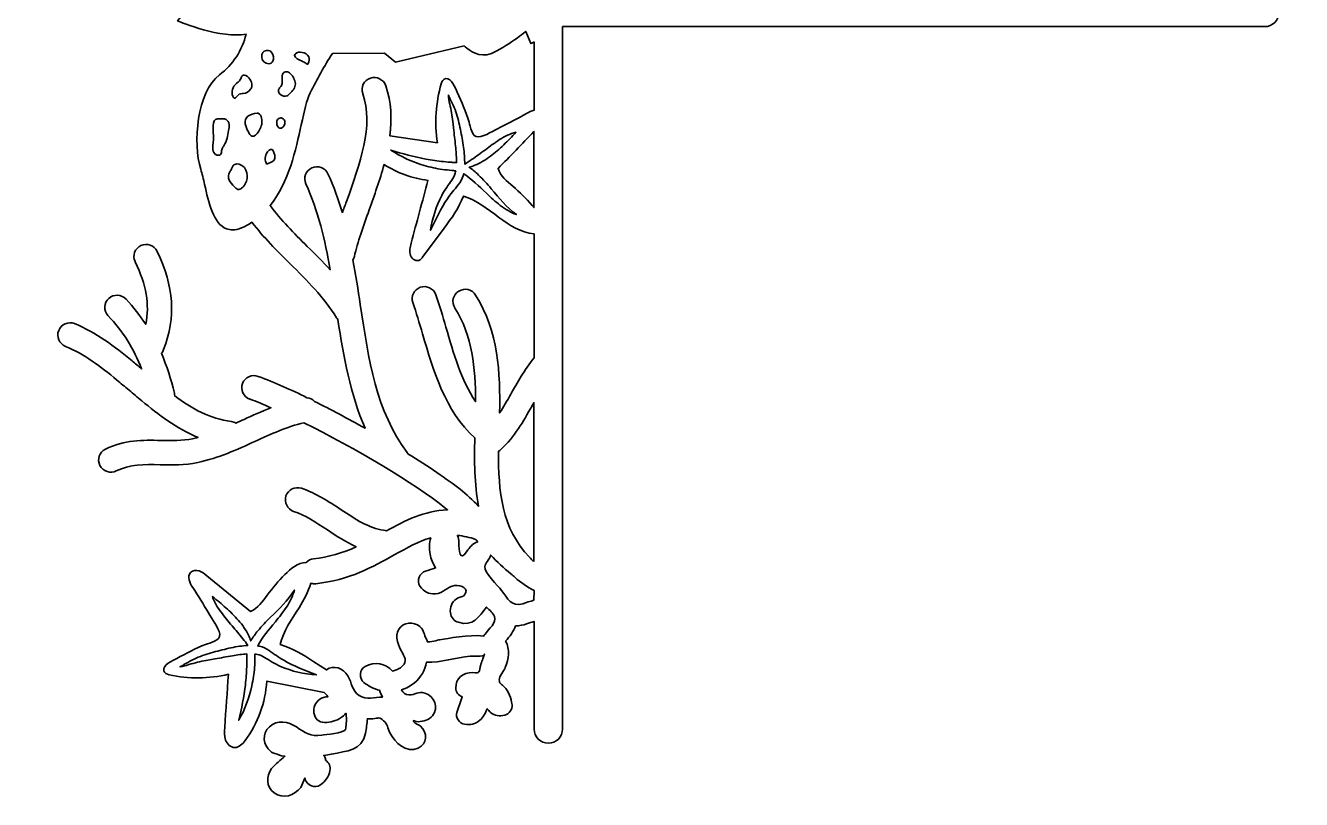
# Model space of a CAD drawing. Header units: millimetres. Extents: x 43 to 303, y 38 to 314.
# Drawn here: x 43.3 to 302.6, y 37.6 to 194.9 of the extents above; entities that cross this region are included whole.
import ezdxf

# ---------------------------------------------------------------- set-up
doc = ezdxf.new("R2010")
doc.units = ezdxf.units.MM
doc.header["$MEASUREMENT"] = 0
doc.layers.add('Layer 1', color=7, linetype='Continuous', lineweight=0)

msp = doc.modelspace()

# ---------------------------------------------------------------- linework, layer by layer
at = {"layer": 'Layer 1', "color": 18, "lineweight": 35, "true_color": 0x000000}
for points, knots in [([(301.87, 217.38), (301.73, 217.91), (301.45, 218.37), (301.06, 218.76), (300.78, 219.07), (300.43, 219.36), (300.04, 219.53), (298.84, 220.1), (297.53, 219.89), (296.37, 219.43), (295.95, 220.38), (295.35, 221.26), (294.6, 222.04), (294.82, 222.21), (295.03, 222.39), (295.2, 222.6), (296.12, 223.52), (296.69, 224.75), (296.83, 226.02), (296.9, 226.55), (296.86, 227.12), (296.76, 227.61), (296.72, 227.82), (296.65, 228), (296.58, 228.18), (296.37, 228.81), (295.8, 229.24), (295.13, 229.27), (294.08, 229.59), (292.95, 228.99), (292.17, 228.25), (291.29, 227.33), (290.83, 226.06), (290.62, 224.83), (290.58, 224.65), (290.55, 224.47), (290.55, 224.3), (289.24, 224.61), (287.9, 224.61), (286.6, 224.33), (286.46, 225.32), (286.31, 226.38), (285.82, 227.22), (285.22, 228.18), (284.16, 228.78), (283, 228.74), (282.43, 228.71), (281.83, 228.56), (281.3, 228.35), (280.78, 228.18), (280.28, 227.97), (279.79, 227.75), (279.26, 227.51), (278.8, 227.22), (278.34, 226.91), (278.06, 226.7), (277.81, 226.45), (277.6, 226.17), (276.47, 226.34), (274.21, 226.24), (271.92, 225.81), (272.94, 230.51), (280.81, 232.06), (286.14, 233.68), (286.63, 233.4), (287.16, 233.22), (287.73, 233.15), (288.61, 233.05), (289.49, 232.76), (290.27, 232.34), (291.01, 231.92), (291.57, 231.21), (292.35, 230.86), (293.09, 230.43), (294.01, 230.51), (294.64, 231.07), (294.85, 231.28), (294.85, 231.63), (294.64, 231.88), (294.6, 231.92), (294.57, 231.95), (294.53, 231.95), (293.83, 232.23), (293.16, 232.55), (292.49, 232.94), (291.89, 233.33), (291.32, 233.75), (290.79, 234.28), (290.48, 234.56), (290.16, 234.81), (289.81, 235.02), (289.95, 235.09), (290.12, 235.16), (290.23, 235.23), (290.34, 235.27), (290.44, 235.27), (290.55, 235.3), (291.39, 235.48), (292.28, 235.66), (293.16, 235.76), (293.62, 235.8), (294.08, 235.83), (294.53, 235.83), (294.92, 235.8), (295.31, 235.87), (295.66, 236.01), (296.16, 236.29), (296.33, 236.89), (296.09, 237.38), (295.98, 237.56), (295.84, 237.7), (295.66, 237.81), (294.92, 238.2), (293.93, 238.02), (293.12, 237.91), (292.24, 237.81), (291.32, 237.77), (290.44, 237.81), (289.56, 237.88), (288.64, 237.88), (287.76, 237.84), (286.56, 237.74), (285.4, 237.56), (284.2, 237.38), (285.96, 239.47), (287.62, 241.69), (289.45, 243.7), (292.21, 246.2), (295.66, 247.76), (299.37, 248.18), (300.46, 248.32), (301.7, 248.36), (302.44, 249.31), (302.65, 249.59), (302.65, 250.19), (302.19, 250.23), (300.36, 250.51), (298.49, 250.54), (296.65, 250.37), (295.95, 250.3), (295.28, 250.19), (294.57, 250.05), (294.82, 250.72), (295.03, 251.42), (295.2, 252.1), (295.59, 253.29), (296.23, 254.42), (297.04, 255.41), (297.78, 256.29), (298.63, 257.14), (299.51, 257.88), (299.93, 258.23), (300.43, 258.55), (300.64, 259.04), (300.85, 259.47), (300.71, 259.96), (300.28, 260.21), (300.18, 260.28), (300.04, 260.31), (299.93, 260.31), (299.37, 260.31), (298.84, 259.82), (298.45, 259.47), (297.99, 259.08), (297.53, 258.62), (297.11, 258.2), (296.69, 257.77), (296.26, 257.39), (295.77, 257), (295.31, 256.65), (294.82, 256.36), (294.32, 256.05), (293.79, 255.73), (293.33, 255.34), (292.95, 254.88), (292.56, 254.39), (292.24, 253.86), (292.03, 253.29), (291.61, 252.41), (291.11, 251.6), (290.51, 250.86), (285.33, 246.8), (276.9, 238.02), (275.38, 238.13), (275.84, 241.97), (276.12, 247.61), (278.41, 251.07), (279.75, 252.06), (281.16, 252.94), (282.61, 253.75), (283.35, 254.21), (284.16, 254.56), (285.01, 254.78), (285.89, 254.95), (286.81, 254.99), (287.69, 255.16), (288.36, 255.27), (289.7, 255.45), (289.77, 256.33), (289.84, 257.32), (288.5, 257.42), (287.8, 257.39), (285.01, 257.18), (282.05, 256.82), (279.47, 255.69), (279.93, 256.82), (280.46, 257.92), (281.09, 258.97), (281.55, 259.61), (281.87, 260.35), (282.01, 261.13), (282.12, 261.83), (281.87, 262.57), (281.34, 263.07), (281.13, 263.28), (280.74, 263.28), (280.53, 263.07), (280.49, 263.03), (280.46, 263), (280.46, 262.96), (280, 262.18), (280, 261.34), (279.75, 260.49), (279.65, 260.1), (279.44, 259.79), (279.15, 259.57), (278.77, 259.33), (278.38, 259.01), (278.02, 258.73), (277.21, 257.88), (276.65, 256.86), (276.37, 255.73), (275.41, 258.94), (276.51, 261.83), (278.27, 264.65), (278.45, 267.97), (275.13, 264.55), (273.9, 263.1), (273.4, 264.83), (272.87, 266.52), (272.27, 268.25), (272.17, 268.53), (271.89, 268.71), (271.57, 268.64), (271.5, 268.61), (271.39, 268.57), (271.32, 268.5), (270.47, 267.62), (270.65, 266.21), (270.72, 265.08), (270.79, 263.84), (270.93, 262.64), (271.18, 261.41), (271.25, 261.09), (271.32, 260.77), (271.36, 260.46), (271.15, 257.63), (271.15, 254.07), (271.22, 251.74), (269.88, 253.26), (268.36, 254.6), (266.7, 255.73), (265.68, 256.43), (264.65, 257.18), (263.6, 257.88), (262.64, 258.59), (261.55, 259.08), (260.39, 259.33), (260.07, 259.4), (259.79, 259.22), (259.68, 258.9), (259.68, 258.87), (259.68, 258.83), (259.68, 258.76), (259.72, 257.99), (260.24, 257.53), (260.77, 257.07), (261.37, 256.54), (262.01, 256.01), (262.61, 255.52), (263.1, 255.09), (263.6, 254.71), (264.09, 254.32), (264.27, 254.07), (264.44, 253.79), (264.58, 253.54), (265.29, 252.48), (265.96, 251.42), (266.66, 250.37), (267.9, 248.5), (269.17, 246.63), (270.44, 244.79), (268.96, 238.2), (266.74, 228), (264.87, 220.8), (264.23, 223.45), (263.38, 226.06), (262.36, 228.6), (261.23, 231.46), (260.1, 234.28), (258.9, 237.1), (258.9, 237.1), (258.3, 239.15), (258.3, 239.15), (257.88, 240.63), (257.46, 242.08), (257.03, 243.56), (256.82, 244.26), (256.65, 244.97), (256.43, 245.67), (256.29, 246.31), (256.05, 246.91), (255.69, 247.44), (255.38, 247.83), (254.64, 247.76), (254.64, 247.16), (254.71, 245.39), (254.85, 243.66), (255.13, 241.94), (255.02, 241.79), (254.99, 241.62), (254.99, 241.44), (254.99, 241.19), (255.02, 240.98), (255.06, 240.74), (255.06, 240.74), (253.65, 241.62), (253.65, 241.62), (253.51, 241.72), (253.4, 241.83), (253.26, 241.94), (251.81, 242.96), (250.3, 243.88), (248.71, 244.62), (248.25, 244.83), (247.61, 244.37), (247.93, 243.84), (249.13, 242.04), (250.75, 240.77), (252.52, 239.54), (253.51, 238.83), (254.49, 238.13), (255.48, 237.42), (255.8, 235.62), (256.19, 233.86), (256.61, 232.09), (255.83, 231.53), (250.51, 217.98), (257.88, 228.92), (259.43, 222.14), (263.24, 214.17), (261.16, 207.22), (257.49, 208.46), (254.92, 211.38), (252.69, 214.38), (251.92, 215.48), (251.5, 216.78), (251.14, 218.09), (250.83, 219.29), (250.51, 220.52), (250.19, 221.72), (249.94, 222.6), (249.73, 223.52), (249.48, 224.4), (249.34, 224.97), (249.24, 225.5), (249.1, 226.06), (248.85, 227.15), (248.43, 228.18), (247.86, 229.13), (247.69, 229.38), (247.33, 229.48), (247.09, 229.31), (246.91, 229.2), (246.84, 229.02), (246.8, 228.85), (246.84, 225.11), (246.94, 221.23), (248, 217.63), (247.69, 217.7), (247.37, 217.84), (247.09, 218.02), (246.06, 219.46), (244.79, 220.77), (243.35, 221.79), (242.57, 222.43), (241.76, 223.03), (240.95, 223.63), (240.56, 223.91), (240.17, 224.19), (239.71, 224.44), (240.14, 226.1), (240.28, 227.72), (239.36, 229.02), (239.11, 229.34), (238.83, 229.66), (238.51, 229.94), (238.16, 230.26), (237.84, 230.61), (237.56, 231.03), (236.64, 232.62), (237.74, 234.56), (239.01, 236.43), (239.78, 237.56), (241.44, 240.38), (239.82, 242.15), (239.57, 242.39), (239.32, 242.61), (239.04, 242.78), (238.76, 242.96), (238.48, 243.21), (238.23, 243.45), (237.07, 244.86), (238.27, 247.02), (238.65, 247.65), (238.76, 247.83), (238.9, 248.04), (239.01, 248.21), (239.78, 249.38), (240.56, 250.61), (240.45, 252.02), (240.31, 253.4), (239.36, 254.46), (238.41, 255.48), (237.38, 256.61), (236.4, 257.63), (236.5, 259.01), (236.57, 259.89), (237.07, 260.67), (237.53, 261.41), (237.53, 261.41), (237.63, 261.58), (237.63, 261.58), (239.92, 265.22), (240.84, 268.61), (240.38, 271.71), (240.03, 274.14), (238.8, 276.33), (237.6, 278.48), (236.15, 281.09), (234.77, 283.53), (234.77, 286.35), (234.81, 287.34), (234.91, 288.33), (235.13, 289.31), (235.27, 290.02), (235.37, 290.72), (235.44, 291.43), (235.9, 296.3), (233.47, 301.38), (228, 306.95), (228, 306.95), (227.61, 307.34), (227.61, 307.34), (227.61, 307.34), (227.75, 306.81), (227.75, 306.81), (230.05, 298.03), (231.32, 289), (231.46, 279.93), (231.53, 278.87), (231.42, 277.85), (231.18, 276.82), (231, 276.26), (230.79, 275.73), (230.51, 275.24), (230.33, 274.81), (230.12, 274.39), (229.98, 273.97), (229.31, 272.13), (229.41, 270.12), (229.52, 268.32), (229.73, 264.2), (229.91, 259.96), (230.79, 255.83), (230.89, 255.41), (230.96, 254.95), (231.07, 254.53), (231.6, 252.24), (232.13, 249.84), (231.6, 247.58), (231.53, 247.23), (231.39, 246.87), (231.28, 246.52), (231, 245.75), (230.82, 244.9), (230.82, 244.05), (230.86, 243.06), (231.32, 242.15), (231.78, 241.26), (232.23, 240.31), (232.69, 239.4), (232.69, 238.41), (232.66, 236.71), (231.39, 235.51), (230.01, 234.28), (228.81, 233.19), (227.58, 232.06), (227.22, 230.51), (226.66, 228.14), (228.25, 226.17), (229.83, 224.23), (230.68, 223.27), (231.42, 222.21), (232.06, 221.05), (233.75, 217.63), (232.55, 213.92), (231.25, 210.01), (230.65, 208.32), (230.15, 206.59), (229.8, 204.86), (229.55, 203.41), (229.48, 201.89), (229.59, 200.45), (229.59, 200.45), (223.7, 200.45), (223.7, 200.45), (225.92, 203.06), (227.37, 207.79), (227.05, 211.1), (226.73, 214.56), (226.31, 215.55), (226.17, 215.83), (226.17, 215.83), (227.12, 218.3), (227.12, 218.3), (227.12, 218.3), (227.12, 218.33), (227.12, 218.33), (227.08, 218.4), (225.25, 225.6), (224.26, 228.85), (224.12, 229.34), (223.98, 229.76), (223.87, 230.19), (223.2, 232.62), (222.81, 234.1), (218.58, 237.35), (217.42, 238.23), (215.97, 239.75), (214.31, 241.48), (209.09, 246.94), (201.19, 255.16), (192.48, 253.47), (182.81, 251.57), (179.74, 249.8), (179, 249.27), (178.72, 250.65), (177.45, 257.85), (180.41, 259.61), (181.43, 260.24), (182.56, 260.81), (183.62, 261.41), (185.98, 262.68), (188.24, 263.88), (189.12, 265.11), (189.12, 265.11), (190.32, 266.84), (190.32, 266.84), (191.03, 266.98), (197.98, 268.57), (203.06, 270.97), (208.39, 273.51), (212.69, 277.85), (219.25, 284.48), (219.25, 284.48), (219.5, 284.73), (219.5, 284.73), (219.5, 284.73), (223.31, 285.96), (223.31, 285.96), (223.31, 285.96), (223.2, 286.1), (223.2, 286.1), (223.13, 286.21), (216.01, 297.82), (204.29, 295.7), (190.5, 293.23), (184.29, 288.64), (181.79, 286.14), (178.22, 282.54), (170.67, 278.98), (168.24, 278.55), (167.25, 278.38), (166.19, 278.73), (164.85, 279.15), (162.84, 279.79), (160.34, 280.56), (156.67, 280.18), (157.02, 284.41), (156.67, 288.64), (155.61, 292.74), (153.95, 298.87), (149.75, 306.81), (139.1, 309.7), (124.85, 313.55), (112.08, 313.44), (105.69, 309.42), (103.68, 308.15), (102.48, 306.6), (102.16, 304.76), (101.92, 303.6), (102.13, 302.4), (102.8, 301.45), (104.6, 298.91), (109.43, 298.2), (113.35, 297.6), (115.29, 297.32), (116.95, 297.07), (118, 296.65), (128.31, 292.56), (136.1, 286.7), (140.51, 279.72), (133.21, 278.98), (126.01, 277.53), (118.99, 275.38), (108.27, 272.03), (93.98, 265.47), (86.85, 253.26), (74.15, 231.53), (74.3, 224.3), (74.4, 223.2), (73.52, 223.06), (68.72, 222.25), (65.76, 220.45), (65.19, 220.1), (64.14, 219.57), (62.76, 218.86), (56.41, 215.62), (43.25, 208.88), (44.34, 203.31), (44.63, 201.86), (45.61, 200.7), (46.99, 200.17), (51.61, 198.23), (60.68, 201.05), (64.1, 203.27), (67.73, 205.63), (70.84, 209.37), (71.79, 210.61), (71.79, 210.61), (71.01, 202.35), (71.01, 202.35), (71.01, 202.35), (78.49, 205.85), (78.49, 205.85), (78.49, 205.85), (78.42, 203.45), (78.42, 203.45), (78.42, 203.45), (80.26, 203.2), (80.26, 203.2), (80.26, 203.2), (74.15, 195.83), (74.15, 195.83), (74.15, 195.83), (74.33, 195.76), (74.33, 195.76), (74.68, 195.62), (83.08, 192.16), (88.09, 193.15), (87.31, 189.87), (85.41, 186.94), (82.69, 184.86), (78.07, 181.4), (77.22, 170.99), (78.88, 165.66), (79.16, 164.78), (79.41, 163.69), (79.66, 162.56), (80.43, 159), (81.42, 154.55), (84.14, 153.56), (84.53, 153.42), (84.91, 153.35), (85.34, 153.35), (86.47, 153.35), (87.81, 153.88), (89.29, 154.9), (91.65, 151.8), (94.37, 149.12), (97.01, 146.51), (100.54, 143.02), (103.89, 139.7), (106.47, 135.5), (106.54, 135.36), (106.64, 135.26), (106.75, 135.15), (107.91, 127.56), (109.26, 119.91), (112.29, 113.03), (108.8, 114.97), (105.3, 116.84), (101.99, 118.5), (101.6, 118.92), (101.04, 119.17), (100.47, 119.24), (97.26, 120.86), (93.94, 122.31), (90.56, 123.58), (89.29, 124.07), (87.84, 123.4), (87.38, 122.13), (86.89, 120.86), (87.56, 119.42), (88.83, 118.96), (88.86, 118.96), (88.86, 118.96), (88.9, 118.92), (90.13, 118.5), (91.55, 117.9), (93.13, 117.19), (91.26, 116.45), (89.46, 115.64), (87.67, 114.83), (87.14, 114.58), (86.57, 114.34), (86.04, 114.09), (85.76, 114.26), (85.41, 114.37), (85.09, 114.41), (80.82, 114.9), (77.01, 117.09), (73.59, 119.59), (73.59, 119.8), (73.55, 120.02), (73.52, 120.19), (72.85, 122.94), (71.97, 125.66), (70.87, 128.27), (71.08, 128.48), (71.23, 128.73), (71.33, 129.01), (73.87, 135.64), (73.45, 141.82), (69.99, 148.98), (69.43, 150.21), (67.95, 150.74), (66.71, 150.18), (65.48, 149.61), (64.95, 148.13), (65.51, 146.9), (65.51, 146.9), (65.51, 146.86), (65.55, 146.86), (67.8, 142.13), (68.51, 138.22), (67.7, 134.16), (66.5, 135.96), (65.16, 137.65), (63.68, 139.24), (62.76, 140.26), (61.21, 140.34), (60.18, 139.42), (59.16, 138.5), (59.09, 136.95), (60.01, 135.93), (60.01, 135.93), (60.04, 135.89), (60.04, 135.89), (63.01, 132.79), (65.3, 129.12), (66.85, 125.1), (66.22, 125.66), (65.55, 126.19), (64.91, 126.72), (61.42, 129.61), (57.57, 132.54), (53.2, 134.3), (51.93, 134.8), (50.48, 134.16), (49.99, 132.89), (49.49, 131.62), (50.09, 130.21), (51.36, 129.68), (55.14, 128.16), (58.6, 125.52), (61.77, 122.87), (62.62, 122.17), (63.46, 121.46), (64.31, 120.76), (65.16, 120.05), (66, 119.31), (66.89, 118.6), (70.2, 115.85), (73.94, 112.96), (78.32, 111.16), (77.96, 111.05), (77.58, 110.98), (77.22, 110.91), (75.11, 110.45), (72.99, 110.53), (70.73, 110.56), (67.1, 110.63), (63.36, 110.74), (59.48, 108.76), (58.24, 108.16), (57.75, 106.64), (58.38, 105.45), (59.02, 104.25), (60.5, 103.72), (61.7, 104.35), (64.49, 105.76), (67.31, 105.69), (70.63, 105.62), (73.06, 105.55), (75.6, 105.52), (78.28, 106.08), (82.51, 106.96), (86.25, 108.69), (89.89, 110.35), (93.2, 111.87), (96.38, 113.31), (99.84, 114.16), (110, 109.08), (122.56, 101.78), (128.52, 96.87), (128.69, 96.73), (128.87, 96.59), (129.05, 96.45), (124.25, 96.27), (120.4, 94.26), (116.66, 92.18), (116.49, 92.25), (116.28, 92.32), (116.06, 92.32), (113.07, 92.71), (110.31, 94.54), (107.39, 96.48), (104.88, 98.14), (102.31, 99.84), (99.34, 100.82), (98.04, 101.25), (96.63, 100.54), (96.2, 99.27), (95.78, 97.97), (96.48, 96.56), (97.75, 96.13), (100.12, 95.36), (102.31, 93.91), (104.63, 92.36), (106.47, 91.09), (108.41, 89.92), (110.45, 88.94), (107.74, 87.67), (104.81, 86.85), (101.81, 86.5), (101.25, 86.43), (100.68, 86.18), (100.29, 85.76), (98.6, 85.69), (97.16, 84.49), (95.96, 83.29), (94.69, 81.99), (93.49, 80.57), (92.39, 79.09), (91.44, 77.82), (90.49, 76.41), (89.01, 75.81), (89.01, 75.81), (80.08, 83.04), (80.08, 83.04), (79.62, 83.47), (79.09, 83.82), (78.53, 84.03), (77.93, 84.28), (77.26, 84.14), (76.8, 83.71), (76.02, 82.9), (76.62, 81.56), (77.26, 80.64), (78.35, 78.99), (79.41, 77.26), (80.43, 75.53), (81.14, 74.29), (82.51, 72.6), (82.73, 71.16), (82.9, 69.85), (80.75, 69.39), (79.87, 69.07), (77.82, 68.33), (75.92, 67.24), (73.98, 66.22), (73.2, 65.83), (71.08, 64.91), (71.37, 63.75), (71.47, 63.25), (72, 63.01), (72.46, 62.9), (76.41, 62.05), (80.54, 62.09), (84.49, 63.01), (84.24, 59.41), (84, 55.77), (83.75, 52.18), (83.64, 51.33), (83.68, 50.48), (83.93, 49.64), (84.21, 48.82), (84.95, 48.12), (85.8, 48.12), (86.68, 48.12), (87.38, 48.86), (87.91, 49.57), (90.52, 53.06), (92.04, 57.26), (92.29, 61.59), (92.29, 61.59), (103.96, 59.34), (103.96, 59.34), (104.21, 59.05), (104.49, 58.74), (104.74, 58.46), (104.14, 58.42), (103.54, 58.24), (103.05, 57.93), (102.16, 57.29), (101.71, 56.23), (101.88, 55.17), (102.06, 54.01), (102.83, 53.23), (104.03, 53.23), (105.23, 53.23), (106.43, 53.55), (107.42, 54.22), (108.9, 55.21), (108.2, 55.6), (108.48, 54.12), (108.55, 53.66), (108.41, 52), (108.27, 51.75), (107.84, 51.05), (104.35, 50.76), (103.47, 50.62), (101.21, 50.27), (100.05, 51.12), (98.32, 52.32), (96.66, 53.41), (94.44, 53.83), (92.85, 52.35), (91.26, 50.94), (91.48, 48.61), (93.1, 47.31), (93.31, 47.13), (95.39, 46.35), (95.99, 46.35), (95.04, 45.58), (94.12, 44.77), (93.27, 43.89), (92.15, 42.23), (92.15, 40.18), (93.8, 38.91), (95.6, 37.57), (97.93, 38.38), (99.2, 40), (99.52, 40.64), (99.8, 41.27), (100.05, 41.91), (100.08, 41.8), (100.08, 41.73), (100.12, 41.66), (100.51, 40.46), (102.09, 39.76), (103.19, 40.53), (104.21, 41.17), (104.92, 42.23), (105.13, 43.43), (105.34, 44.24), (104.99, 45.08), (104.28, 45.51), (104.25, 45.76), (104.18, 45.97), (104.07, 46.21), (104, 46.32), (103.93, 46.43), (103.86, 46.53), (104.42, 46.6), (104.95, 46.71), (105.45, 46.81), (108.51, 47.41), (111.72, 47.48), (112.36, 51.05), (112.54, 52), (112.68, 52.99), (112.75, 53.97), (113.1, 53.94), (113.49, 53.97), (113.84, 53.97), (115.01, 54.08), (115.11, 54.43), (116.06, 53.59), (116.8, 52.95), (116.91, 52), (117.33, 51.15), (118.36, 49.11), (120.61, 46.88), (123.08, 48.01), (125.02, 48.89), (124.99, 51.12), (123.58, 52.46), (123.26, 52.74), (122.31, 53.06), (122.13, 53.41), (121.88, 53.94), (122.56, 53.34), (123.08, 53.38), (124.21, 53.45), (125.24, 53.69), (125.98, 54.57), (127.39, 56.27), (126.37, 58.53), (124.46, 59.2), (123.12, 59.65), (122.41, 58.81), (121.21, 58.81), (120.51, 58.81), (120.05, 59.23), (119.7, 59.87), (120.65, 60.18), (121.57, 60.68), (122.34, 61.31), (123.54, 62.34), (124.57, 63.85), (124.74, 65.48), (127.64, 65.33), (130.77, 66.5), (133.63, 66.67), (133.84, 66.67), (136.6, 66.71), (136.42, 66.85), (136.67, 67.45), (136.6, 67.2), (136.21, 66.15), (136.1, 65.83), (136, 65.51), (135.89, 65.19), (135.26, 63.22), (135.85, 63.29), (134.2, 63.36), (132.15, 63.46), (130.7, 62.23), (130.7, 60.22), (130.74, 59.41), (131.27, 58.7), (132.04, 58.42), (131.66, 57.36), (131.3, 56.3), (130.92, 55.28), (130.56, 54.33), (131.48, 52.92), (132.5, 52.85), (133.7, 52.74), (134.66, 52.85), (135.61, 53.66), (136.28, 54.33), (136.81, 55.14), (137.12, 56.02), (137.3, 55.77), (137.51, 55.53), (137.72, 55.32), (138.68, 54.5), (139.59, 54.5), (140.72, 54.72), (141.53, 54.86), (142.31, 55.99), (142.17, 56.8), (141.92, 58.21), (141.57, 59.48), (140.51, 60.54), (139.74, 61.35), (139.59, 61), (139.56, 61.91), (139.52, 62.58), (140.55, 63.78), (140.79, 64.38), (141.53, 66.15), (141.75, 68.16), (140.86, 69.74), (141.68, 70.7), (142.45, 71.72), (142.88, 72.85), (143.65, 72.88), (144.43, 73.02), (145.13, 73.27), (145.66, 73.45), (146.16, 73.59), (146.65, 73.77), (146.65, 73.77), (146.65, 51.89), (146.65, 51.89), (146.65, 50.31), (147.96, 49), (149.54, 49), (151.13, 49), (152.44, 50.31), (152.44, 51.89), (152.44, 51.89), (152.44, 194.66), (152.44, 194.66), (152.44, 194.66), (295.17, 194.66), (295.17, 194.66), (296.76, 194.66), (298.06, 195.97), (298.06, 197.56), (298.06, 199.14), (296.76, 200.45), (295.17, 200.45), (295.17, 200.45), (295.17, 200.45), (295.17, 200.45), (295.17, 200.45), (290.62, 200.45), (290.62, 200.45), (290.58, 200.77), (290.55, 201.08), (290.51, 201.37), (290.37, 202.49), (290.23, 203.66), (290.09, 204.79), (293.37, 206.45), (295.8, 209.41), (296.83, 212.94), (297.04, 213.64), (297.14, 214.35), (297.18, 215.09), (297.53, 215.19), (297.92, 215.27), (298.31, 215.3), (298.87, 215.3), (299.23, 214.74), (299.47, 214.28), (299.76, 213.68), (299.93, 213.08), (300.25, 212.51), (300.57, 211.95), (301.31, 211.1), (302.01, 211.53), (302.3, 211.74), (302.47, 212.05), (302.47, 212.41), (302.54, 212.83), (302.54, 213.25), (302.58, 213.68), (302.58, 214.45), (302.51, 215.23), (302.33, 216.01), (302.19, 216.46), (302.05, 216.92), (301.87, 217.38)], [0, 0, 0, 0, 1, 1, 1, 2, 2, 2, 3, 3, 3, 4, 4, 4, 5, 5, 5, 6, 6, 6, 7, 7, 7, 8, 8, 8, 9, 9, 9, 10, 10, 10, 11, 11, 11, 12, 12, 12, 13, 13, 13, 14, 14, 14, 15, 15, 15, 16, 16, 16, 17, 17, 17, 18, 18, 18, 19, 19, 19, 20, 20, 20, 21, 21, 21, 22, 22, 22, 23, 23, 23, 24, 24, 24, 25, 25, 25, 26, 26, 26, 27, 27, 27, 28, 28, 28, 29, 29, 29, 30, 30, 30, 31, 31, 31, 32, 32, 32, 33, 33, 33, 34, 34, 34, 35, 35, 35, 36, 36, 36, 37, 37, 37, 38, 38, 38, 39, 39, 39, 40, 40, 40, 41, 41, 41, 42, 42, 42, 43, 43, 43, 44, 44, 44, 45, 45, 45, 46, 46, 46, 47, 47, 47, 48, 48, 48, 49, 49, 49, 50, 50, 50, 51, 51, 51, 52, 52, 52, 53, 53, 53, 54, 54, 54, 55, 55, 55, 56, 56, 56, 57, 57, 57, 58, 58, 58, 59, 59, 59, 60, 60, 60, 61, 61, 61, 62, 62, 62, 63, 63, 63, 64, 64, 64, 65, 65, 65, 66, 66, 66, 67, 67, 67, 68, 68, 68, 69, 69, 69, 70, 70, 70, 71, 71, 71, 72, 72, 72, 73, 73, 73, 74, 74, 74, 75, 75, 75, 76, 76, 76, 77, 77, 77, 78, 78, 78, 79, 79, 79, 80, 80, 80, 81, 81, 81, 82, 82, 82, 83, 83, 83, 84, 84, 84, 85, 85, 85, 86, 86, 86, 87, 87, 87, 88, 88, 88, 89, 89, 89, 90, 90, 90, 91, 91, 91, 92, 92, 92, 93, 93, 93, 94, 94, 94, 95, 95, 95, 96, 96, 96, 97, 97, 97, 98, 98, 98, 99, 99, 99, 100, 100, 100, 101, 101, 101, 102, 102, 102, 103, 103, 103, 104, 104, 104, 105, 105, 105, 106, 106, 106, 107, 107, 107, 108, 108, 108, 109, 109, 109, 110, 110, 110, 111, 111, 111, 112, 112, 112, 113, 113, 113, 114, 114, 114, 115, 115, 115, 116, 116, 116, 117, 117, 117, 118, 118, 118, 119, 119, 119, 120, 120, 120, 121, 121, 121, 122, 122, 122, 123, 123, 123, 124, 124, 124, 125, 125, 125, 126, 126, 126, 127, 127, 127, 128, 128, 128, 129, 129, 129, 130, 130, 130, 131, 131, 131, 132, 132, 132, 133, 133, 133, 134, 134, 134, 135, 135, 135, 136, 136, 136, 137, 137, 137, 138, 138, 138, 139, 139, 139, 140, 140, 140, 141, 141, 141, 142, 142, 142, 143, 143, 143, 144, 144, 144, 145, 145, 145, 146, 146, 146, 147, 147, 147, 148, 148, 148, 149, 149, 149, 150, 150, 150, 151, 151, 151, 152, 152, 152, 153, 153, 153, 154, 154, 154, 155, 155, 155, 156, 156, 156, 157, 157, 157, 158, 158, 158, 159, 159, 159, 160, 160, 160, 161, 161, 161, 162, 162, 162, 163, 163, 163, 164, 164, 164, 165, 165, 165, 166, 166, 166, 167, 167, 167, 168, 168, 168, 169, 169, 169, 170, 170, 170, 171, 171, 171, 172, 172, 172, 173, 173, 173, 174, 174, 174, 175, 175, 175, 176, 176, 176, 177, 177, 177, 178, 178, 178, 179, 179, 179, 180, 180, 180, 181, 181, 181, 182, 182, 182, 183, 183, 183, 184, 184, 184, 185, 185, 185, 186, 186, 186, 187, 187, 187, 188, 188, 188, 189, 189, 189, 190, 190, 190, 191, 191, 191, 192, 192, 192, 193, 193, 193, 194, 194, 194, 195, 195, 195, 196, 196, 196, 197, 197, 197, 198, 198, 198, 199, 199, 199, 200, 200, 200, 201, 201, 201, 202, 202, 202, 203, 203, 203, 204, 204, 204, 205, 205, 205, 206, 206, 206, 207, 207, 207, 208, 208, 208, 209, 209, 209, 210, 210, 210, 211, 211, 211, 212, 212, 212, 213, 213, 213, 214, 214, 214, 215, 215, 215, 216, 216, 216, 217, 217, 217, 218, 218, 218, 219, 219, 219, 220, 220, 220, 221, 221, 221, 222, 222, 222, 223, 223, 223, 224, 224, 224, 225, 225, 225, 226, 226, 226, 227, 227, 227, 228, 228, 228, 229, 229, 229, 230, 230, 230, 231, 231, 231, 232, 232, 232, 233, 233, 233, 234, 234, 234, 235, 235, 235, 236, 236, 236, 237, 237, 237, 238, 238, 238, 239, 239, 239, 240, 240, 240, 241, 241, 241, 242, 242, 242, 243, 243, 243, 244, 244, 244, 245, 245, 245, 246, 246, 246, 247, 247, 247, 248, 248, 248, 249, 249, 249, 250, 250, 250, 251, 251, 251, 252, 252, 252, 253, 253, 253, 254, 254, 254, 255, 255, 255, 256, 256, 256, 257, 257, 257, 258, 258, 258, 259, 259, 259, 260, 260, 260, 261, 261, 261, 262, 262, 262, 263, 263, 263, 264, 264, 264, 265, 265, 265, 266, 266, 266, 267, 267, 267, 268, 268, 268, 269, 269, 269, 270, 270, 270, 271, 271, 271, 272, 272, 272, 273, 273, 273, 274, 274, 274, 275, 275, 275, 276, 276, 276, 277, 277, 277, 278, 278, 278, 279, 279, 279, 280, 280, 280, 281, 281, 281, 282, 282, 282, 283, 283, 283, 284, 284, 284, 285, 285, 285, 286, 286, 286, 287, 287, 287, 288, 288, 288, 289, 289, 289, 290, 290, 290, 291, 291, 291, 292, 292, 292, 293, 293, 293, 294, 294, 294, 295, 295, 295, 296, 296, 296, 297, 297, 297, 298, 298, 298, 299, 299, 299, 300, 300, 300, 301, 301, 301, 302, 302, 302, 303, 303, 303, 304, 304, 304, 305, 305, 305, 306, 306, 306, 307, 307, 307, 308, 308, 308, 309, 309, 309, 310, 310, 310, 311, 311, 311, 312, 312, 312, 313, 313, 313, 314, 314, 314, 315, 315, 315, 316, 316, 316, 317, 317, 317, 318, 318, 318, 319, 319, 319, 320, 320, 320, 321, 321, 321, 322, 322, 322, 323, 323, 323, 324, 324, 324, 325, 325, 325, 326, 326, 326, 327, 327, 327, 328, 328, 328, 329, 329, 329, 330, 330, 330, 331, 331, 331, 332, 332, 332, 333, 333, 333, 334, 334, 334, 335, 335, 335, 336, 336, 336, 337, 337, 337, 338, 338, 338, 339, 339, 339, 340, 340, 340, 341, 341, 341, 342, 342, 342, 343, 343, 343, 344, 344, 344, 345, 345, 345, 346, 346, 346, 347, 347, 347, 348, 348, 348, 349, 349, 349, 350, 350, 350, 351, 351, 351, 352, 352, 352, 353, 353, 353, 354, 354, 354, 355, 355, 355, 356, 356, 356, 357, 357, 357, 358, 358, 358, 359, 359, 359, 360, 360, 360, 361, 361, 361, 362, 362, 362, 363, 363, 363, 364, 364, 364, 365, 365, 365, 366, 366, 366, 367, 367, 367, 368, 368, 368, 369, 369, 369, 370, 370, 370, 371, 371, 371, 372, 372, 372, 373, 373, 373, 374, 374, 374, 375, 375, 375, 376, 376, 376, 377, 377, 377, 378, 378, 378, 379, 379, 379, 380, 380, 380, 381, 381, 381, 382, 382, 382, 383, 383, 383, 383]), ([(107.67, 156.81), (106.89, 159.53), (105.9, 162.17), (104.74, 164.75), (104.18, 165.98), (102.69, 166.51), (101.46, 165.95), (100.22, 165.38), (99.7, 163.94), (100.26, 162.7), (102.76, 157.27), (104.14, 151.27), (105.2, 145.24), (103.68, 146.9), (102.09, 148.45), (100.54, 150), (97.79, 152.72), (95.18, 155.33), (92.96, 158.29), (96.8, 163.09), (98.21, 169.65), (99.31, 174.7), (99.91, 177.41), (100.4, 179.74), (101.14, 181.22), (102.48, 183.97), (104, 186.65), (105.66, 189.23), (105.66, 189.23), (116.24, 189.3), (116.24, 189.3), (116.24, 189.3), (118.46, 187.47), (118.46, 187.47), (118.46, 187.47), (132.4, 190.75), (132.4, 190.75), (132.79, 190.39), (134.8, 188.56), (137.05, 188.95), (139.28, 189.34), (144.04, 192.97), (144.96, 193.68), (144.96, 193.68), (145.98, 191.21), (145.98, 191.21), (145.98, 191.21), (146.12, 191.28), (146.12, 191.28), (146.16, 191.31), (146.37, 191.38), (146.65, 191.56), (146.65, 191.56), (146.65, 177.66), (146.65, 177.66), (146.12, 177.52), (145.59, 177.31), (145.13, 177.02), (143.37, 176.04), (141.61, 175.12), (139.81, 174.24), (138.54, 173.6), (136.7, 172.37), (135.29, 172.26), (133.99, 172.16), (133.67, 174.38), (133.42, 175.26), (132.82, 177.34), (131.87, 179.35), (130.99, 181.33), (130.63, 182.14), (129.89, 184.29), (128.69, 184.11), (128.2, 184.04), (127.92, 183.55), (127.78, 183.06), (126.65, 179.18), (126.37, 175.08), (127, 171.06), (127, 171.06), (117.33, 172.44), (117.33, 172.44), (117.76, 175.93), (117.62, 179.35), (116.49, 182.63), (116.06, 183.94), (114.65, 184.61), (113.35, 184.19), (112.04, 183.76), (111.37, 182.35), (111.8, 181.05), (111.8, 181.05), (111.8, 181.01), (111.83, 181.01), (114.09, 174.63), (111.23, 166.76), (108.51, 159.1), (108.2, 158.29), (107.91, 157.55), (107.67, 156.81), (107.67, 156.81), (107.67, 156.81), (107.67, 156.81)], [0, 0, 0, 0, 1, 1, 1, 2, 2, 2, 3, 3, 3, 4, 4, 4, 5, 5, 5, 6, 6, 6, 7, 7, 7, 8, 8, 8, 9, 9, 9, 10, 10, 10, 11, 11, 11, 12, 12, 12, 13, 13, 13, 14, 14, 14, 15, 15, 15, 16, 16, 16, 17, 17, 17, 18, 18, 18, 19, 19, 19, 20, 20, 20, 21, 21, 21, 22, 22, 22, 23, 23, 23, 24, 24, 24, 25, 25, 25, 26, 26, 26, 27, 27, 27, 28, 28, 28, 29, 29, 29, 30, 30, 30, 31, 31, 31, 32, 32, 32, 33, 33, 33, 34, 34, 34, 34]), ([(91.26, 188.52), (91.16, 189.16), (91.58, 189.76), (92.22, 189.83), (92.25, 189.83), (92.25, 189.83), (92.29, 189.83), (92.71, 189.9), (93.13, 189.72), (93.35, 189.37), (93.7, 188.88), (93.77, 188.21), (93.56, 187.64), (93.42, 187.32), (93.06, 187.11), (92.71, 187.11), (91.93, 187.15), (91.3, 187.75), (91.26, 188.52), (91.26, 188.52), (91.26, 188.52), (91.26, 188.52)], [0, 0, 0, 0, 1, 1, 1, 2, 2, 2, 3, 3, 3, 4, 4, 4, 5, 5, 5, 6, 6, 6, 7, 7, 7, 7]), ([(97.93, 188.77), (97.93, 188.91), (98, 189.09), (98.11, 189.16), (98.5, 189.48), (98.99, 189.58), (99.48, 189.44), (100.05, 189.37), (100.58, 189.02), (100.86, 188.52), (101.04, 188.14), (100.89, 187.64), (100.72, 187.18), (100.72, 187.11), (100.68, 187.08), (100.65, 187.01), (100.58, 186.97), (100.47, 187.01), (100.29, 187.18), (100.05, 187.36), (99.77, 187.5), (99.48, 187.64), (98.88, 187.92), (98, 188.35), (97.93, 188.77), (97.93, 188.77), (97.93, 188.77), (97.93, 188.77)], [0, 0, 0, 0, 1, 1, 1, 2, 2, 2, 3, 3, 3, 4, 4, 4, 5, 5, 5, 6, 6, 6, 7, 7, 7, 8, 8, 8, 9, 9, 9, 9]), ([(86.11, 183.13), (86.18, 183.2), (86.25, 183.23), (86.32, 183.3), (86.54, 183.44), (86.71, 183.62), (86.85, 183.8), (86.96, 183.94), (87.03, 184.08), (87.07, 184.22), (87.1, 184.4), (87.24, 184.57), (87.38, 184.71), (87.49, 184.79), (87.59, 184.82), (87.74, 184.82), (88.19, 184.82), (88.58, 184.33), (88.83, 183.97), (89.15, 183.59), (89.29, 183.13), (89.29, 182.63), (89.25, 182.39), (89.15, 182.17), (89.01, 181.96), (88.65, 181.43), (88.12, 181.08), (87.49, 181.05), (87.42, 181.05), (87.38, 181.05), (87.31, 181.05), (86.89, 181.08), (86.47, 180.87), (86.25, 180.52), (86.22, 180.48), (86.18, 180.45), (86.15, 180.38), (86.08, 180.3), (85.87, 180.06), (85.65, 180.13), (85.55, 180.16), (85.44, 180.3), (85.37, 180.52), (85.05, 181.4), (85.34, 182.46), (86.11, 183.13), (86.11, 183.13), (86.11, 183.13), (86.11, 183.13)], [0, 0, 0, 0, 1, 1, 1, 2, 2, 2, 3, 3, 3, 4, 4, 4, 5, 5, 5, 6, 6, 6, 7, 7, 7, 8, 8, 8, 9, 9, 9, 10, 10, 10, 11, 11, 11, 12, 12, 12, 13, 13, 13, 14, 14, 14, 15, 15, 15, 16, 16, 16, 16]), ([(94.97, 180.97), (94.76, 181.15), (94.65, 181.43), (94.65, 181.68), (94.72, 181.93), (94.83, 182.17), (95, 182.35), (95.21, 182.56), (95.36, 182.81), (95.43, 183.13), (95.46, 183.41), (95.46, 183.69), (95.43, 183.97), (95.39, 184.47), (95.36, 184.96), (95.6, 185.24), (95.78, 185.42), (96.03, 185.49), (96.27, 185.49), (96.59, 185.49), (96.91, 185.35), (97.12, 185.1), (97.68, 184.54), (98, 183.83), (98.11, 183.06), (98.14, 182.28), (97.54, 181.61), (97.01, 181.08), (96.84, 180.87), (96.63, 180.73), (96.41, 180.59), (95.96, 180.41), (95.36, 180.55), (94.97, 180.97)], [0, 0, 0, 0, 1, 1, 1, 2, 2, 2, 3, 3, 3, 4, 4, 4, 5, 5, 5, 6, 6, 6, 7, 7, 7, 8, 8, 8, 9, 9, 9, 10, 10, 10, 11, 11, 11, 11]), ([(129.89, 165.42), (129.26, 165.49), (128.62, 165.56), (128.02, 165.63), (126.79, 165.81), (125.52, 166.09), (124.32, 166.44), (121.88, 167.15), (119.59, 168.2), (117.51, 169.58), (119.84, 168.8), (122.24, 168.2), (124.64, 167.75), (125.84, 167.53), (127.04, 167.36), (128.23, 167.22), (128.23, 167.22), (129.15, 167.15), (129.15, 167.15), (129.47, 167.11), (129.75, 167.11), (130.07, 167.08), (130.07, 167.08), (130.88, 167.04), (130.88, 167.04), (130.88, 167.99), (130.81, 168.98), (130.7, 169.97), (130.6, 171.17), (130.46, 172.37), (130.32, 173.57), (130.32, 173.57), (130.1, 175.4), (130.1, 175.4), (130.03, 176), (130, 176.6), (129.86, 177.17), (129.75, 177.76), (129.65, 178.36), (129.5, 178.93), (129.36, 179.53), (129.26, 180.13), (129.22, 180.76), (129.33, 180.48), (129.47, 180.2), (129.61, 179.92), (129.61, 179.92), (130, 179.11), (130, 179.11), (130.25, 178.54), (130.53, 177.98), (130.74, 177.38), (130.95, 176.78), (131.13, 176.18), (131.27, 175.58), (131.41, 174.98), (131.55, 174.38), (131.66, 173.78), (131.9, 172.58), (132.12, 171.38), (132.29, 170.14), (132.47, 169.02), (132.54, 167.85), (132.54, 166.72), (133.03, 167.01), (133.49, 167.32), (133.95, 167.64), (134.9, 168.27), (135.82, 168.98), (136.74, 169.65), (137.65, 170.36), (138.61, 171.03), (139.63, 171.7), (140.65, 172.37), (141.75, 172.9), (142.95, 173.21), (142.13, 172.3), (141.32, 171.45), (140.48, 170.64), (139.63, 169.79), (138.71, 169.02), (137.76, 168.31), (136.77, 167.57), (135.71, 166.93), (134.58, 166.48), (134.2, 166.33), (133.81, 166.19), (133.42, 166.09), (134.09, 165.63), (134.76, 165.1), (135.36, 164.5), (136.28, 163.62), (137.12, 162.7), (137.94, 161.71), (139.52, 159.81), (141.04, 157.94), (143.05, 156.46), (141.89, 156.92), (140.76, 157.52), (139.77, 158.33), (138.78, 159.1), (137.83, 159.91), (136.95, 160.8), (135.43, 162.24), (133.99, 163.69), (132.33, 164.75), (132.29, 164.61), (132.26, 164.5), (132.22, 164.36), (132.01, 163.69), (131.66, 163.05), (131.23, 162.52), (130.85, 162), (130.42, 161.54), (130.07, 161.08), (129.68, 160.62), (129.33, 160.16), (129.01, 159.67), (127.67, 157.73), (126.65, 155.5), (125.59, 153.28), (125.94, 155.75), (126.72, 158.15), (127.88, 160.37), (128.2, 160.94), (128.52, 161.47), (128.87, 162), (129.22, 162.52), (129.61, 163.02), (129.93, 163.48), (130.25, 163.9), (130.46, 164.36), (130.6, 164.89), (130.63, 165.06), (130.67, 165.21), (130.7, 165.38), (130.42, 165.38), (130.14, 165.42), (129.89, 165.42)], [0, 0, 0, 0, 1, 1, 1, 2, 2, 2, 3, 3, 3, 4, 4, 4, 5, 5, 5, 6, 6, 6, 7, 7, 7, 8, 8, 8, 9, 9, 9, 10, 10, 10, 11, 11, 11, 12, 12, 12, 13, 13, 13, 14, 14, 14, 15, 15, 15, 16, 16, 16, 17, 17, 17, 18, 18, 18, 19, 19, 19, 20, 20, 20, 21, 21, 21, 22, 22, 22, 23, 23, 23, 24, 24, 24, 25, 25, 25, 26, 26, 26, 27, 27, 27, 28, 28, 28, 29, 29, 29, 30, 30, 30, 31, 31, 31, 32, 32, 32, 33, 33, 33, 34, 34, 34, 35, 35, 35, 36, 36, 36, 37, 37, 37, 38, 38, 38, 39, 39, 39, 40, 40, 40, 41, 41, 41, 42, 42, 42, 43, 43, 43, 44, 44, 44, 45, 45, 45, 46, 46, 46, 46]), ([(91.26, 174.8), (91.09, 174.03), (90.7, 173.32), (90.13, 172.76), (89.99, 172.58), (89.82, 172.47), (89.64, 172.4), (89.39, 172.37), (89.15, 172.44), (89.01, 172.61), (88.83, 172.83), (88.65, 173.04), (88.55, 173.28), (88.23, 173.78), (88.02, 174.34), (87.91, 174.94), (87.81, 175.51), (88.02, 176.07), (88.44, 176.46), (89.01, 176.81), (89.64, 177.02), (90.31, 177.09), (90.42, 177.09), (90.49, 177.09), (90.56, 177.06), (91.33, 176.78), (91.37, 175.37), (91.26, 174.8), (91.26, 174.8), (91.26, 174.8), (91.26, 174.8)], [0, 0, 0, 0, 1, 1, 1, 2, 2, 2, 3, 3, 3, 4, 4, 4, 5, 5, 5, 6, 6, 6, 7, 7, 7, 8, 8, 8, 9, 9, 9, 10, 10, 10, 10]), ([(83.57, 170.46), (83.57, 170.46), (83.5, 170.32), (83.5, 170.32), (83.36, 170.11), (83.22, 169.9), (83.15, 169.65), (83.11, 169.54), (83.11, 169.4), (83.11, 169.3), (83.11, 169.16), (83.08, 169.05), (83.04, 168.91), (82.97, 168.73), (82.83, 168.63), (82.69, 168.56), (82.48, 168.49), (82.23, 168.49), (81.99, 168.59), (81.6, 168.84), (81.35, 169.26), (81.32, 169.72), (81.28, 170.14), (81.32, 170.53), (81.39, 170.96), (81.39, 170.96), (81.42, 171.17), (81.42, 171.17), (81.49, 171.8), (81.49, 172.44), (81.42, 173.07), (81.35, 173.74), (81.35, 174.41), (81.46, 175.05), (81.6, 175.79), (82.02, 175.93), (82.8, 175.93), (82.94, 175.93), (83.11, 175.93), (83.29, 175.93), (83.54, 175.93), (83.82, 175.89), (84.03, 175.79), (84.38, 175.58), (84.6, 175.22), (84.63, 174.8), (84.67, 174.38), (84.63, 173.92), (84.53, 173.53), (84.38, 172.54), (84.21, 171.38), (83.57, 170.46), (83.57, 170.46), (83.57, 170.46), (83.57, 170.46)], [0, 0, 0, 0, 1, 1, 1, 2, 2, 2, 3, 3, 3, 4, 4, 4, 5, 5, 5, 6, 6, 6, 7, 7, 7, 8, 8, 8, 9, 9, 9, 10, 10, 10, 11, 11, 11, 12, 12, 12, 13, 13, 13, 14, 14, 14, 15, 15, 15, 16, 16, 16, 17, 17, 17, 18, 18, 18, 18]), ([(95.99, 175.26), (95.99, 174.77), (95.74, 174.31), (95.32, 174.06), (95.07, 173.95), (94.79, 174.03), (94.62, 174.24), (94.47, 174.45), (94.37, 174.66), (94.33, 174.94), (94.3, 175.19), (94.3, 175.44), (94.44, 175.65), (94.58, 175.93), (94.86, 176.11), (95.18, 176.11), (95.25, 176.11), (95.32, 176.11), (95.36, 176.07), (95.74, 175.93), (95.99, 175.61), (95.99, 175.26), (95.99, 175.26), (95.99, 175.26), (95.99, 175.26)], [0, 0, 0, 0, 1, 1, 1, 2, 2, 2, 3, 3, 3, 4, 4, 4, 5, 5, 5, 6, 6, 6, 7, 7, 7, 8, 8, 8, 8]), ([(142.35, 162.21), (141.15, 163.23), (139.81, 164.29), (139.31, 165.81), (141.75, 168.31), (144.18, 170.85), (146.61, 173.36), (146.61, 173.36), (146.61, 157.9), (146.61, 157.9), (146.47, 158.04), (146.37, 158.19), (146.23, 158.33), (145.03, 159.74), (143.72, 161.01), (142.35, 162.21), (142.35, 162.21), (142.35, 162.21), (142.35, 162.21)], [0, 0, 0, 0, 1, 1, 1, 2, 2, 2, 3, 3, 3, 4, 4, 4, 5, 5, 5, 6, 6, 6, 6]), ([(92.29, 166.76), (92.22, 166.79), (92.15, 166.86), (92.15, 166.97), (91.79, 167.82), (91.97, 168.8), (92.64, 169.44), (92.78, 169.62), (92.99, 169.72), (93.2, 169.72), (93.24, 169.72), (93.27, 169.72), (93.31, 169.72), (93.49, 169.65), (93.73, 169.4), (93.91, 168.56), (93.98, 168.35), (93.98, 168.13), (93.94, 167.92), (93.84, 167.36), (93.2, 167.08), (92.6, 166.83), (92.5, 166.76), (92.39, 166.76), (92.29, 166.76), (92.29, 166.76), (92.29, 166.76), (92.29, 166.76)], [0, 0, 0, 0, 1, 1, 1, 2, 2, 2, 3, 3, 3, 4, 4, 4, 5, 5, 5, 6, 6, 6, 7, 7, 7, 8, 8, 8, 9, 9, 9, 9]), ([(88.3, 163.79), (88.19, 163.02), (87.81, 162.31), (87.17, 161.82), (86.96, 161.64), (86.68, 161.54), (86.43, 161.57), (86.29, 161.64), (86.15, 161.71), (86.04, 161.82), (85.58, 162.17), (85.16, 162.63), (84.84, 163.12), (84.53, 163.58), (84.42, 164.18), (84.6, 164.75), (84.67, 164.92), (84.77, 165.1), (84.88, 165.28), (84.95, 165.38), (84.98, 165.49), (85.05, 165.59), (85.09, 165.7), (85.16, 165.81), (85.2, 165.88), (85.27, 166.05), (85.37, 166.23), (85.48, 166.41), (85.65, 166.62), (85.94, 166.76), (86.22, 166.76), (86.22, 166.76), (86.22, 166.76), (86.22, 166.76), (86.82, 166.72), (87.35, 166.44), (87.74, 166.02), (88.19, 165.35), (88.41, 164.57), (88.3, 163.79), (88.3, 163.79), (88.3, 163.79), (88.3, 163.79)], [0, 0, 0, 0, 1, 1, 1, 2, 2, 2, 3, 3, 3, 4, 4, 4, 5, 5, 5, 6, 6, 6, 7, 7, 7, 8, 8, 8, 9, 9, 9, 10, 10, 10, 11, 11, 11, 12, 12, 12, 13, 13, 13, 14, 14, 14, 14]), ([(121, 107.84), (120.93, 107.95), (120.9, 108.02), (120.83, 108.13), (114.58, 116.35), (112.99, 126.96), (111.3, 138.18), (110.84, 141.18), (110.38, 144.25), (109.82, 147.28), (109.93, 147.5), (110.03, 147.71), (110.1, 147.96), (110.77, 150.88), (111.9, 154.02), (113.1, 157.41), (114.16, 160.37), (115.29, 163.48), (116.13, 166.62), (118.85, 164.92), (121.88, 163.83), (125.06, 163.41), (123.93, 159.14), (122.77, 154.87), (121.64, 150.64), (121.43, 149.82), (121.21, 148.98), (121.5, 148.17), (121.78, 147.36), (122.77, 146.79), (123.47, 147.28), (123.65, 147.43), (123.82, 147.6), (123.97, 147.81), (123.97, 147.81), (128.34, 153.71), (128.34, 153.71), (129.86, 155.75), (131.41, 157.83), (132.26, 160.23), (134.97, 159.42), (137.2, 157.55), (139.49, 155.89), (141.64, 154.31), (144, 152.79), (146.65, 152.54), (146.65, 152.54), (146.65, 127.32), (146.65, 127.32), (144.6, 124.81), (143.23, 122.34), (141.89, 119.94), (141.15, 118.64), (140.44, 117.33), (139.63, 116.13), (139.77, 124.32), (139.42, 132.64), (134.76, 140.09), (134.06, 141.25), (132.54, 141.64), (131.34, 140.9), (130.17, 140.19), (129.79, 138.68), (130.53, 137.48), (130.53, 137.48), (130.56, 137.44), (130.56, 137.44), (134.13, 131.76), (134.73, 125.31), (134.73, 118.46), (131.83, 122.84), (130.25, 128.27), (128.73, 133.56), (128.09, 135.75), (127.42, 138.01), (126.68, 140.16), (126.22, 141.46), (124.81, 142.13), (123.51, 141.68), (122.24, 141.22), (121.57, 139.84), (121.99, 138.57), (122.7, 136.52), (123.3, 134.44), (123.97, 132.22), (126.19, 124.57), (128.52, 116.66), (134.58, 111.05), (134.48, 106.4), (134.48, 101.71), (135.36, 97.19), (134.16, 98.39), (132.93, 99.55), (131.59, 100.68), (128.9, 102.69), (125.2, 105.23), (121, 107.84), (121, 107.84), (121, 107.84), (121, 107.84)], [0, 0, 0, 0, 1, 1, 1, 2, 2, 2, 3, 3, 3, 4, 4, 4, 5, 5, 5, 6, 6, 6, 7, 7, 7, 8, 8, 8, 9, 9, 9, 10, 10, 10, 11, 11, 11, 12, 12, 12, 13, 13, 13, 14, 14, 14, 15, 15, 15, 16, 16, 16, 17, 17, 17, 18, 18, 18, 19, 19, 19, 20, 20, 20, 21, 21, 21, 22, 22, 22, 23, 23, 23, 24, 24, 24, 25, 25, 25, 26, 26, 26, 27, 27, 27, 28, 28, 28, 29, 29, 29, 30, 30, 30, 31, 31, 31, 32, 32, 32, 33, 33, 33, 33]), ([(146.61, 85.94), (146.44, 86.08), (146.26, 86.25), (146.05, 86.43), (145.98, 86.57), (145.87, 86.68), (145.73, 86.82), (140.05, 92.64), (139.35, 100.19), (139.42, 108.34), (139.56, 108.44), (139.74, 108.55), (139.84, 108.66), (142.77, 111.37), (144.46, 114.48), (146.16, 117.48), (146.3, 117.72), (146.44, 118), (146.61, 118.25), (146.61, 118.25), (146.61, 85.94), (146.61, 85.94)], [0, 0, 0, 0, 1, 1, 1, 2, 2, 2, 3, 3, 3, 4, 4, 4, 5, 5, 5, 6, 6, 6, 7, 7, 7, 7]), ([(135.22, 89.96), (134.02, 89.5), (133.63, 88.97), (132.93, 87.91), (131.52, 85.76), (131.37, 88.23), (131.34, 89.82), (131.34, 90.31), (131.23, 90.81), (131.06, 91.26), (132.29, 91.12), (133.53, 90.84), (134.73, 90.45), (134.8, 90.38), (134.9, 90.28), (134.97, 90.21), (135.04, 90.13), (135.15, 90.06), (135.22, 89.96), (135.22, 89.96), (135.22, 89.96), (135.22, 89.96)], [0, 0, 0, 0, 1, 1, 1, 2, 2, 2, 3, 3, 3, 4, 4, 4, 5, 5, 5, 6, 6, 6, 7, 7, 7, 7]), ([(136.6, 71.12), (136.52, 71.01), (136.45, 70.91), (136.38, 70.8), (133.24, 71.12), (129.19, 70.27), (127.49, 70.03), (127.14, 69.99), (125.38, 69.46), (124.92, 69.64), (124.99, 69.67), (124.85, 70.03), (124.78, 70.17), (124.21, 71.05), (124.35, 71.93), (123.44, 72.71), (122.13, 73.77), (120.09, 73.7), (119.17, 72.18), (118.18, 70.59), (119.1, 68.79), (119.87, 67.38), (120.58, 66.08), (120.86, 65.41), (119.45, 64.35), (118.99, 63.99), (118.43, 63.75), (117.86, 63.68), (116.42, 65.3), (114.26, 65.62), (112.29, 64.63), (111.16, 64.06), (111.02, 62.16), (112.01, 61.38), (112.96, 60.64), (114.05, 60.08), (115.22, 59.76), (115.39, 59.3), (115.61, 58.81), (115.82, 58.35), (114.12, 58.42), (112.68, 57.64), (111.05, 58.74), (109.54, 59.76), (109.64, 61.24), (108.8, 62.69), (107.84, 64.24), (105.87, 65.02), (104.42, 63.92), (104.42, 63.92), (101.85, 65.58), (101.85, 65.58), (99.7, 66.96), (97.51, 68.33), (95.04, 69.04), (95.64, 71.79), (97.33, 74.15), (98.85, 76.55), (99.87, 78.11), (100.72, 79.76), (101.28, 81.53), (101.49, 81.46), (101.74, 81.42), (101.95, 81.42), (102.06, 81.42), (102.13, 81.42), (102.24, 81.42), (109.04, 82.16), (113.91, 84.88), (118.22, 87.28), (120.86, 88.76), (123.19, 90.03), (125.62, 90.77), (125.31, 89.71), (125.27, 88.58), (125.48, 87.45), (125.69, 86.47), (126.08, 85.51), (126.61, 84.63), (125.91, 84.46), (125.2, 84.17), (124.57, 84), (123.4, 83.68), (122.63, 81.95), (123.44, 80.93), (124.28, 79.83), (125.13, 79.27), (126.58, 79.37), (128.2, 79.48), (128.98, 80.86), (130.49, 81.07), (131.9, 81.24), (133.7, 80.4), (132.33, 78.99), (132.08, 78.74), (131.16, 78.63), (130.85, 78.35), (129.93, 77.72), (129.47, 76.59), (129.65, 75.49), (129.72, 74.58), (130.39, 73.8), (131.27, 73.59), (134.2, 72.6), (135.47, 74.75), (136.95, 76.69), (137.62, 76.06), (138.29, 75.39), (138.57, 74.79), (139.07, 73.55), (137.44, 72.21), (136.6, 71.12)], [0, 0, 0, 0, 1, 1, 1, 2, 2, 2, 3, 3, 3, 4, 4, 4, 5, 5, 5, 6, 6, 6, 7, 7, 7, 8, 8, 8, 9, 9, 9, 10, 10, 10, 11, 11, 11, 12, 12, 12, 13, 13, 13, 14, 14, 14, 15, 15, 15, 16, 16, 16, 17, 17, 17, 18, 18, 18, 19, 19, 19, 20, 20, 20, 21, 21, 21, 22, 22, 22, 23, 23, 23, 24, 24, 24, 25, 25, 25, 26, 26, 26, 27, 27, 27, 28, 28, 28, 29, 29, 29, 30, 30, 30, 31, 31, 31, 32, 32, 32, 33, 33, 33, 34, 34, 34, 35, 35, 35, 36, 36, 36, 37, 37, 37, 37]), ([(146.61, 78.07), (145.84, 77.86), (145.06, 77.65), (144.32, 77.36), (142.1, 76.62), (141.25, 78.46), (140.02, 80.08), (139.28, 81.03), (136.45, 83.68), (136.63, 84.91), (136.77, 85.69), (137.55, 86.36), (137.83, 87.24), (139.14, 85.9), (140.48, 84.63), (141.92, 83.43), (142.24, 83.15), (142.52, 82.94), (142.8, 82.69), (143.93, 81.63), (145.24, 80.75), (146.65, 80.08), (146.65, 80.08), (146.61, 78.07), (146.61, 78.07)], [0, 0, 0, 0, 1, 1, 1, 2, 2, 2, 3, 3, 3, 4, 4, 4, 5, 5, 5, 6, 6, 6, 7, 7, 7, 8, 8, 8, 8]), ([(95.07, 64.63), (94.51, 64.88), (93.94, 65.19), (93.38, 65.51), (92.85, 65.83), (92.32, 66.18), (91.83, 66.46), (91.37, 66.75), (90.91, 66.92), (90.38, 67.06), (90.21, 67.1), (90.06, 67.13), (89.89, 67.13), (89.89, 66.85), (89.89, 66.57), (89.89, 66.32), (89.89, 65.69), (89.85, 65.05), (89.82, 64.42), (89.71, 63.15), (89.54, 61.91), (89.25, 60.68), (88.72, 58.21), (87.84, 55.84), (86.61, 53.66), (87.21, 56.06), (87.63, 58.46), (87.95, 60.89), (88.09, 62.09), (88.16, 63.29), (88.23, 64.52), (88.23, 64.52), (88.27, 65.44), (88.27, 65.44), (88.27, 65.76), (88.27, 66.04), (88.27, 66.36), (88.27, 66.36), (88.27, 67.17), (88.27, 67.17), (87.31, 67.1), (86.32, 66.96), (85.34, 66.78), (84.14, 66.6), (82.97, 66.36), (81.77, 66.15), (81.77, 66.15), (79.97, 65.83), (79.97, 65.83), (79.37, 65.72), (78.81, 65.62), (78.21, 65.48), (77.65, 65.33), (77.05, 65.16), (76.45, 64.98), (75.85, 64.77), (75.25, 64.63), (74.65, 64.56), (74.93, 64.7), (75.21, 64.84), (75.46, 64.98), (75.46, 64.98), (76.27, 65.44), (76.27, 65.44), (76.8, 65.76), (77.36, 66.04), (77.93, 66.29), (78.49, 66.53), (79.09, 66.78), (79.69, 66.96), (80.29, 67.13), (80.86, 67.31), (81.46, 67.49), (82.62, 67.84), (83.82, 68.12), (85.05, 68.4), (86.18, 68.65), (87.31, 68.79), (88.44, 68.9), (88.12, 69.36), (87.77, 69.81), (87.45, 70.24), (86.75, 71.12), (86.01, 72), (85.23, 72.88), (84.49, 73.77), (83.71, 74.65), (83.01, 75.64), (82.27, 76.59), (81.67, 77.68), (81.24, 78.81), (82.23, 78.07), (83.11, 77.29), (84, 76.52), (84.88, 75.74), (85.72, 74.89), (86.54, 73.98), (87.35, 73.06), (88.05, 72.04), (88.58, 70.94), (88.76, 70.59), (88.94, 70.2), (89.04, 69.81), (89.46, 70.52), (89.96, 71.23), (90.49, 71.86), (91.3, 72.81), (92.15, 73.73), (93.06, 74.61), (94.83, 76.34), (96.59, 78), (97.93, 80.12), (97.58, 78.92), (97.01, 77.75), (96.31, 76.69), (95.6, 75.67), (94.86, 74.65), (94.05, 73.7), (92.71, 72.07), (91.37, 70.52), (90.45, 68.79), (90.59, 68.76), (90.73, 68.76), (90.84, 68.72), (91.51, 68.54), (92.18, 68.26), (92.75, 67.87), (93.31, 67.52), (93.77, 67.13), (94.26, 66.82), (94.76, 66.46), (95.25, 66.15), (95.74, 65.86), (97.79, 64.66), (100.08, 63.82), (102.38, 62.9), (99.84, 63.04), (97.37, 63.64), (95.07, 64.63), (95.07, 64.63), (95.07, 64.63), (95.07, 64.63)], [0, 0, 0, 0, 1, 1, 1, 2, 2, 2, 3, 3, 3, 4, 4, 4, 5, 5, 5, 6, 6, 6, 7, 7, 7, 8, 8, 8, 9, 9, 9, 10, 10, 10, 11, 11, 11, 12, 12, 12, 13, 13, 13, 14, 14, 14, 15, 15, 15, 16, 16, 16, 17, 17, 17, 18, 18, 18, 19, 19, 19, 20, 20, 20, 21, 21, 21, 22, 22, 22, 23, 23, 23, 24, 24, 24, 25, 25, 25, 26, 26, 26, 27, 27, 27, 28, 28, 28, 29, 29, 29, 30, 30, 30, 31, 31, 31, 32, 32, 32, 33, 33, 33, 34, 34, 34, 35, 35, 35, 36, 36, 36, 37, 37, 37, 38, 38, 38, 39, 39, 39, 40, 40, 40, 41, 41, 41, 42, 42, 42, 43, 43, 43, 44, 44, 44, 45, 45, 45, 46, 46, 46, 47, 47, 47, 47])]:
    msp.add_open_spline(points, degree=3, knots=knots, dxfattribs=at)

doc.saveas('drawing.dxf')
